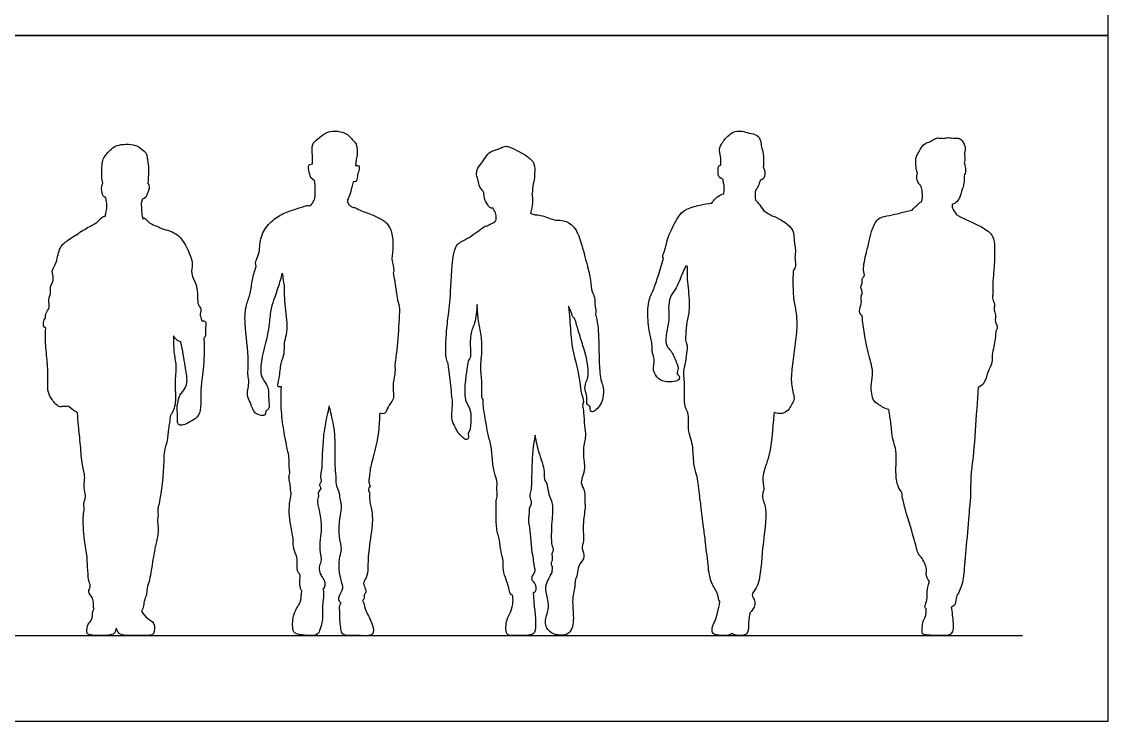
# Model space of a CAD drawing. Header units: millimetres. Extents: x 42.4 to 67, y 0.8 to 10.7.
# Drawn here: x 63.159 to 67.025, y 0.799 to 3.286 of the extents above; entities that cross this region are included whole.
import ezdxf

# ---------------------------------------------------------------- set-up
doc = ezdxf.new("R2010")
doc.units = ezdxf.units.MM
for name, color, linetype, true_color in [('AG-DIAGRAM', 7, 'Continuous', 0xfecc66), ('AG-OUTLINE', 7, 'Continuous', 0x8000ff), ('X-VPRT', 6, 'Continuous', 0xff00ff)]:
    doc.layers.add(name, color=color, linetype=linetype, true_color=true_color)

msp = doc.modelspace()

# ---------------------------------------------------------------- linework, layer by layer
at = {"layer": 'AG-DIAGRAM'}
msp.add_lwpolyline([(59.7099, 1.104), (66.7203, 1.104)], dxfattribs=at)
at = {"layer": 'AG-OUTLINE'}
for points, knots in [([(64.1933, 2.7815), (64.1929, 2.7914), (64.1937, 2.8102), (64.1891, 2.8524), (64.212, 2.869), (64.2386, 2.8937), (64.2735, 2.9), (64.3087, 2.8926), (64.3258, 2.8792), (64.3377, 2.8644), (64.3503, 2.8515), (64.3537, 2.8273), (64.3514, 2.8067), (64.3475, 2.7882), (64.3468, 2.7795), (64.3464, 2.7752)], [-3.721305, -3.721305, -3.721305, -3.721305, -3.408659, -3.052504, -2.760876, -2.419945, -2.081779, -1.742922, -1.479486, -1.233926, -0.993546, -0.71704, -0.451431, -0.205038, 0, 0, 0, 0]), ([(65.6464, 2.7761), (65.6458, 2.7834), (65.6475, 2.8098), (65.6396, 2.8269), (65.6465, 2.8532), (65.6745, 2.8844), (65.6959, 2.8974), (65.7224, 2.8988), (65.746, 2.8892), (65.7759, 2.8871), (65.7897, 2.8637), (65.7897, 2.8402), (65.7995, 2.8187), (65.798, 2.779), (65.7984, 2.7723), (65.7976, 2.7687)], [4.072799, 4.072799, 4.072799, 4.072799, 4.396872, 4.646553, 4.931186, 5.299343, 5.583993, 5.866103, 6.156526, 6.458911, 6.738307, 7.008699, 7.292341, 7.643429, 7.828726, 7.828726, 7.828726, 7.828726]), ([(66.3462, 2.7485), (66.3448, 2.7522), (66.342, 2.7596), (66.3405, 2.7834), (66.3396, 2.7997), (66.3456, 2.8146), (66.3559, 2.8325), (66.369, 2.8535), (66.3921, 2.8594), (66.4034, 2.8686), (66.4191, 2.8753), (66.438, 2.8697), (66.4532, 2.8768), (66.4794, 2.8701), (66.4967, 2.8752), (66.5145, 2.8517), (66.5176, 2.8278), (66.5113, 2.8174), (66.5159, 2.8009), (66.514, 2.79), (66.5129, 2.7845)], [0, 0, 0, 0, 0.197214, 0.474822, 0.707734, 0.930788, 1.192853, 1.474074, 1.745823, 1.964096, 2.193625, 2.439051, 2.670086, 2.961321, 3.191861, 3.485409, 3.762687, 3.952399, 4.180788, 4.416275, 4.416275, 4.416275, 4.416275]), ([(63.4471, 2.7123), (63.4453, 2.7202), (63.4424, 2.7361), (63.444, 2.7687), (63.4453, 2.7937), (63.4573, 2.8133), (63.4837, 2.8416), (63.5044, 2.8493), (63.5384, 2.8518), (63.5719, 2.8475), (63.592, 2.8265), (63.6045, 2.8189), (63.6074, 2.7848), (63.6115, 2.7557), (63.6081, 2.7267), (63.6077, 2.7115)], [0, 0, 0, 0, 0.297211, 0.642214, 0.939421, 1.227681, 1.59733, 1.880144, 2.228372, 2.579768, 2.89431, 3.11538, 3.451834, 3.800977, 4.153693, 4.153693, 4.153693, 4.153693]), ([(64.8034, 2.6791), (64.8001, 2.6832), (64.7952, 2.6908), (64.7848, 2.7049), (64.7823, 2.727), (64.7753, 2.7414), (64.78, 2.769), (64.8027, 2.7898), (64.8185, 2.8248), (64.8495, 2.8303), (64.8732, 2.8432), (64.8895, 2.8446), (64.9224, 2.8282), (64.9557, 2.8107), (64.9867, 2.7838), (64.9833, 2.7469), (64.9833, 2.725), (64.9753, 2.6965), (64.9759, 2.6759), (64.9742, 2.6761)], [0.581238, 0.581238, 0.581238, 0.581238, 0.800031, 1.038579, 1.307143, 1.537208, 1.826556, 2.14986, 2.495756, 2.811878, 3.106663, 3.331594, 3.673916, 4.039571, 4.395471, 4.731151, 5.004122, 5.333819, 5.57351, 5.57351, 5.57351, 5.57351]), ([(66.5129, 2.7845), (66.515, 2.7752), (66.5201, 2.7554), (66.5106, 2.7387), (66.5137, 2.7112), (66.5026, 2.6832), (66.4926, 2.6472), (66.476, 2.6385), (66.4696, 2.6369)], [3.091984, 3.091984, 3.091984, 3.091984, 3.365402, 3.617713, 3.907462, 4.227221, 4.587559, 4.789576, 4.789576, 4.789576, 4.789576]), ([(64.201, 2.7212), (64.1871, 2.7283), (64.1849, 2.7392), (64.1791, 2.7646), (64.1771, 2.7782), (64.1933, 2.7815)], [8.432443, 8.432443, 8.432443, 8.432443, 8.819823, 9.363437, 9.782165, 9.782165, 9.782165, 9.782165]), ([(64.3464, 2.7752), (64.36, 2.7773), (64.3612, 2.7654), (64.3544, 2.7468), (64.352, 2.7275), (64.3489, 2.7177), (64.3414, 2.7168), (64.3383, 2.7173), (64.3368, 2.7108), (64.3336, 2.698), (64.326, 2.6715), (64.3207, 2.6581), (64.3183, 2.6537)], [14.198716, 14.198716, 14.198716, 14.198716, 14.447974, 14.754566, 15.051331, 15.252642, 15.457337, 15.457337, 15.457337, 15.756771, 16.128637, 16.343262, 16.343262, 16.343262, 16.343262]), ([(65.6542, 2.7254), (65.6426, 2.7298), (65.636, 2.7399), (65.6369, 2.7643), (65.638, 2.7764), (65.6464, 2.7761)], [0, 0, 0, 0, 0.310305, 0.728875, 1.013936, 1.013936, 1.013936, 1.013936]), ([(65.7976, 2.7687), (65.8052, 2.7564), (65.8018, 2.7377), (65.7985, 2.7265), (65.7864, 2.7227)], [-0.8422868, -0.8422868, -0.8422868, -0.8422868, -0.3688719, 0, 0, 0, 0]), ([(66.3578, 2.7036), (66.3552, 2.7052), (66.3468, 2.7136), (66.3428, 2.7313), (66.3453, 2.7453), (66.3462, 2.7485)], [-1.0441907, -1.0441907, -1.0441907, -1.0441907, -0.9134363, -0.6090064, -0.5084915, -0.5084915, -0.5084915, -0.5084915]), ([(63.4582, 2.6599), (63.4485, 2.6643), (63.4444, 2.6781), (63.4408, 2.6986), (63.4471, 2.7123)], [0, 0, 0, 0, 0.4128615, 0.9475438, 0.9475438, 0.9475438, 0.9475438]), ([(63.6077, 2.7115), (63.614, 2.7053), (63.6124, 2.6917), (63.6042, 2.672), (63.6003, 2.6604), (63.5887, 2.6555)], [-1.033282, -1.033282, -1.033282, -1.033282, -0.709938, -0.316132, 0, 0, 0, 0]), ([(65.6581, 2.7054), (65.6565, 2.7098), (65.6551, 2.7193), (65.6545, 2.7233), (65.6542, 2.7254)], [2.1790124, 2.1790124, 2.1790124, 2.1790124, 2.3931554, 2.5353425, 2.5353425, 2.5353425, 2.5353425]), ([(65.7864, 2.7227), (65.7848, 2.7156), (65.7799, 2.7015), (65.7736, 2.6913), (65.7696, 2.6859)], [0, 0, 0, 0, 0.2664923, 0.5138152, 0.5138152, 0.5138152, 0.5138152]), ([(64.1816, 2.6315), (64.1862, 2.6341), (64.1949, 2.6408), (64.2028, 2.6594), (64.203, 2.6803), (64.2034, 2.694), (64.2032, 2.7009)], [0, 0, 0, 0, 0.227115, 0.479094, 0.741376, 1.001756, 1.001756, 1.001756, 1.001756]), ([(64.8448, 2.6071), (64.8414, 2.6127), (64.8382, 2.6184), (64.8352, 2.6244), (64.8316, 2.6238), (64.8222, 2.6235), (64.8148, 2.6402), (64.8028, 2.6584), (64.8034, 2.6791)], [2.531111, 2.531111, 2.531111, 2.531111, 2.769468, 2.769468, 2.769468, 3.026808, 3.347914, 3.771396, 3.771396, 3.771396, 3.771396]), ([(64.9742, 2.6761), (64.9758, 2.6654), (64.9779, 2.644), (64.9723, 2.6189), (64.9697, 2.6057)], [0, 0, 0, 0, 0.3272611, 0.6758666, 0.6758666, 0.6758666, 0.6758666]), ([(65.6146, 2.6417), (65.6168, 2.6454), (65.6255, 2.6584), (65.6406, 2.6697), (65.657, 2.675)], [1.9782948, 1.9782948, 1.9782948, 1.9782948, 2.1160914, 2.4626676, 2.4626676, 2.4626676, 2.4626676]), ([(65.657, 2.675), (65.657, 2.6757), (65.6581, 2.686), (65.6584, 2.696), (65.6581, 2.7054)], [-0.3255964, -0.3255964, -0.3255964, -0.3255964, -0.3035941, 0, 0, 0, 0]), ([(65.7696, 2.6859), (65.7691, 2.6822), (65.7681, 2.6742), (65.7681, 2.6614), (65.7695, 2.6519)], [-1.8518264, -1.8518264, -1.8518264, -1.8518264, -1.6590001, -1.3866081, -1.3866081, -1.3866081, -1.3866081]), ([(66.3602, 2.6464), (66.3621, 2.6518), (66.3651, 2.6629), (66.3631, 2.6869), (66.3599, 2.698), (66.3578, 2.7036)], [-0.7550857, -0.7550857, -0.7550857, -0.7550857, -0.5176076, -0.2406933, 0, 0, 0, 0]), ([(63.4545, 2.5925), (63.4559, 2.5963), (63.4587, 2.604), (63.4624, 2.6288), (63.462, 2.6412)], [0, 0, 0, 0, 0.2027492, 0.5567842, 0.5567842, 0.5567842, 0.5567842]), ([(63.5837, 2.6422), (63.5838, 2.6311), (63.5856, 2.6104), (63.586, 2.5989), (63.5895, 2.5867), (63.5909, 2.5849)], [0, 0, 0, 0, 0.3342897, 0.583421, 0.7340349, 0.7340349, 0.7340349, 0.7340349]), ([(63.9929, 2.416), (63.9892, 2.4256), (63.9935, 2.4418), (64.0065, 2.4682), (64.0059, 2.5247), (64.0392, 2.5725), (64.083, 2.6034), (64.1246, 2.6181), (64.1625, 2.6295), (64.1765, 2.634), (64.1816, 2.6315)], [1.062781, 1.062781, 1.062781, 1.062781, 1.327814, 1.652925, 2.092225, 2.542279, 2.974344, 3.373792, 3.751766, 3.989509, 3.989509, 3.989509, 3.989509]), ([(64.3183, 2.6537), (64.3179, 2.6494), (64.319, 2.6402), (64.3285, 2.6306), (64.3354, 2.6275), (64.339, 2.6265)], [0, 0, 0, 0, 0.2070964, 0.4120651, 0.6039781, 0.6039781, 0.6039781, 0.6039781]), ([(65.4426, 2.4457), (65.4374, 2.4511), (65.4474, 2.4683), (65.4555, 2.5209), (65.4936, 2.5941), (65.5174, 2.6203), (65.5722, 2.6356), (65.6, 2.6403), (65.6146, 2.6417)], [-2.398006, -2.398006, -2.398006, -2.398006, -2.149899, -1.705813, -1.172373, -0.823084, -0.39192, 0, 0, 0, 0]), ([(65.7695, 2.6519), (65.7742, 2.6474), (65.784, 2.6378), (65.7925, 2.624), (65.7995, 2.6136)], [0.0069324, 0.0069324, 0.0069324, 0.0069324, 0.25532, 0.5423928, 0.5423928, 0.5423928, 0.5423928]), ([(66.3277, 2.6165), (66.3357, 2.6254), (66.3487, 2.64), (66.3564, 2.6442), (66.3602, 2.6464)], [-0.5121287, -0.5121287, -0.5121287, -0.5121287, -0.207059, 0, 0, 0, 0]), ([(66.4696, 2.6369), (66.4695, 2.6352), (66.4696, 2.6306), (66.47, 2.6264), (66.4703, 2.6238)], [-0.2629088, -0.2629088, -0.2629088, -0.2629088, -0.161545, 0, 0, 0, 0]), ([(63.4272, 2.5728), (63.4273, 2.5729), (63.4363, 2.5849), (63.4494, 2.5975), (63.4532, 2.5955)], [-0.3427874, -0.3427874, -0.3427874, -0.3427874, -0.3379673, 0, 0, 0, 0]), ([(64.339, 2.6265), (64.3433, 2.6274), (64.3593, 2.6165), (64.4066, 2.5998), (64.4443, 2.5832), (64.4695, 2.5588), (64.482, 2.5131), (64.4774, 2.457), (64.4743, 2.4384), (64.4843, 2.4053), (64.4825, 2.3964), (64.4804, 2.3937)], [5.981144, 5.981144, 5.981144, 5.981144, 6.231824, 6.654338, 7.029939, 7.360724, 7.761381, 8.191325, 8.454253, 8.791898, 8.960861, 8.960861, 8.960861, 8.960861]), ([(64.8107, 2.5596), (64.8156, 2.5619), (64.8254, 2.5665), (64.8362, 2.5706), (64.8469, 2.5785), (64.8477, 2.5879), (64.847, 2.601), (64.8448, 2.6071)], [-1.057057, -1.057057, -1.057057, -1.057057, -0.825537, -0.625414, -0.427075, -0.254702, 0, 0, 0, 0]), ([(64.9697, 2.6057), (64.9765, 2.6027), (64.9826, 2.601), (64.9861, 2.6001), (64.9878, 2.5997)], [-0.3699458, -0.3699458, -0.3699458, -0.3699458, -0.1523639, 0, 0, 0, 0]), ([(64.9878, 2.5997), (64.9961, 2.5996), (65.0128, 2.5977), (65.0596, 2.5776), (65.0871, 2.583), (65.1294, 2.5585), (65.1498, 2.5009), (65.1703, 2.4224), (65.1838, 2.37), (65.1855, 2.3267), (65.1997, 2.3069), (65.1967, 2.2751), (65.2038, 2.2563), (65.2007, 2.2466)], [-5.669846, -5.669846, -5.669846, -5.669846, -5.401774, -4.972679, -4.653745, -4.26019, -3.787638, -3.238647, -2.786186, -2.400421, -2.113627, -1.774085, -1.477823, -1.477823, -1.477823, -1.477823]), ([(65.7995, 2.6136), (65.807, 2.6088), (65.8227, 2.5991), (65.8534, 2.5873), (65.8906, 2.5628), (65.9084, 2.5372), (65.9051, 2.5069), (65.915, 2.475), (65.9083, 2.4486), (65.9132, 2.4245), (65.9114, 2.4119), (65.9036, 2.401)], [-3.78411, -3.78411, -3.78411, -3.78411, -3.473712, -3.12689, -2.726553, -2.40201, -2.077624, -1.734009, -1.423082, -1.126225, -0.884265, -0.884265, -0.884265, -0.884265]), ([(66.1496, 2.241), (66.1395, 2.2464), (66.1393, 2.2661), (66.1498, 2.2895), (66.1425, 2.3129), (66.154, 2.3183), (66.1406, 2.3448), (66.1523, 2.3553), (66.146, 2.3735), (66.1611, 2.382), (66.1497, 2.4056), (66.1648, 2.4671), (66.1754, 2.5109), (66.1832, 2.5501), (66.2074, 2.5939), (66.2461, 2.5963), (66.2837, 2.6061), (66.3039, 2.6114), (66.32, 2.6149), (66.3277, 2.6165)], [2.532943, 2.532943, 2.532943, 2.532943, 2.80543, 3.117609, 3.386346, 3.558087, 3.850938, 4.069151, 4.30413, 4.511921, 4.784713, 5.25355, 5.658206, 6.031989, 6.428609, 6.786835, 7.153205, 7.425014, 7.713091, 7.713091, 7.713091, 7.713091]), ([(66.4703, 2.6238), (66.4748, 2.6167), (66.4803, 2.6087), (66.4858, 2.6009), (66.4865, 2.5999)], [0, 0, 0, 0, 0.2881814, 0.3286624, 0.3286624, 0.3286624, 0.3286624]), ([(66.4865, 2.5999), (66.4978, 2.5938), (66.5206, 2.5809), (66.5745, 2.5591), (66.62, 2.5268), (66.6198, 2.4829), (66.6219, 2.4318), (66.6127, 2.359), (66.6147, 2.3166), (66.6122, 2.3009), (66.6241, 2.2783), (66.6157, 2.2641), (66.6262, 2.2491), (66.6203, 2.2184), (66.6316, 2.2057), (66.6301, 2.1912), (66.6257, 2.1895)], [-5.465747, -5.465747, -5.465747, -5.465747, -5.106323, -4.662201, -4.245929, -3.884056, -3.46549, -2.963096, -2.593498, -2.367126, -2.089107, -1.873187, -1.639181, -1.327292, -1.086917, -0.872701, -0.872701, -0.872701, -0.872701]), ([(63.2433, 2.2335), (63.2432, 2.2389), (63.2427, 2.2507), (63.2607, 2.2697), (63.2515, 2.2986), (63.2637, 2.3205), (63.2585, 2.3485), (63.2717, 2.361), (63.2703, 2.3866), (63.2645, 2.4038), (63.2857, 2.4316), (63.29, 2.4868), (63.3272, 2.5122), (63.3701, 2.5411), (63.4105, 2.5647), (63.4218, 2.5702), (63.4272, 2.5728)], [0, 0, 0, 0, 0.233802, 0.514119, 0.817246, 1.104308, 1.398982, 1.633725, 1.916936, 2.154355, 2.482992, 2.904724, 3.281303, 3.707424, 4.099748, 4.344933, 4.344933, 4.344933, 4.344933]), ([(63.5924, 2.5888), (63.5953, 2.5902), (63.6046, 2.5811), (63.6124, 2.5717), (63.6139, 2.5699)], [-3.5088542, -3.5088542, -3.5088542, -3.5088542, -3.2397975, -3.1736994, -3.1736994, -3.1736994, -3.1736994]), ([(63.6139, 2.5699), (63.6308, 2.5634), (63.6634, 2.5469), (63.7235, 2.5345), (63.7586, 2.4562), (63.7683, 2.4238), (63.7582, 2.3887), (63.7868, 2.3466), (63.7834, 2.2903), (63.7879, 2.2782), (63.7995, 2.2649), (63.7897, 2.242), (63.7975, 2.2345), (63.7993, 2.2229)], [0, 0, 0, 0, 0.445543, 0.907732, 1.450178, 1.802501, 2.143316, 2.573132, 3.017369, 3.230206, 3.466263, 3.750569, 3.964201, 3.964201, 3.964201, 3.964201]), ([(64.6762, 2.0714), (64.6647, 2.0838), (64.6689, 2.185), (64.6774, 2.2449), (64.6875, 2.34), (64.6904, 2.4918), (64.7358, 2.5088), (64.7898, 2.546), (64.8075, 2.5616), (64.8107, 2.5596)], [-11.545452, -11.545452, -11.545452, -11.545452, -10.938183, -10.436166, -9.840828, -9.126878, -8.736057, -8.240507, -7.969078, -7.969078, -7.969078, -7.969078]), ([(65.5217, 2.4191), (65.518, 2.4103), (65.5103, 2.3939), (65.4855, 2.3315), (65.4638, 2.3101), (65.4591, 2.2665), (65.464, 2.2303), (65.4523, 2.1807), (65.4485, 2.1383), (65.4645, 2.1207), (65.4759, 2.1076), (65.4914, 2.0663), (65.4964, 2.055), (65.488, 2.0344), (65.4991, 2.0271), (65.4998, 2.0151), (65.4808, 2.0035), (65.4428, 2.0064), (65.4236, 2.0159), (65.4009, 2.0468), (65.413, 2.0852), (65.4025, 2.1093), (65.4013, 2.1251), (65.4024, 2.1464), (65.3896, 2.1908), (65.3869, 2.2254), (65.3852, 2.2922), (65.4081, 2.3334), (65.423, 2.3825), (65.4364, 2.4243), (65.4426, 2.4457)], [0, 0, 0, 0, 0.305594, 0.763951, 1.08358, 1.443876, 1.792831, 2.202174, 2.567445, 2.82616, 3.071288, 3.443471, 3.651638, 3.89744, 4.086623, 4.259538, 4.512056, 4.860016, 5.125398, 5.458236, 5.81151, 6.095797, 6.315954, 6.576461, 6.95687, 7.305769, 7.761798, 8.151741, 8.5569, 9.023099, 9.023099, 9.023099, 9.023099]), ([(64.084, 2.3895), (64.0823, 2.3819), (64.079, 2.367), (64.0584, 2.3044), (64.0449, 2.269), (64.0392, 2.2109), (64.032, 2.1619), (64.0106, 2.0885), (64.0063, 2.0313), (64.0241, 2.006), (64.0394, 1.98), (64.0352, 1.9514), (64.0411, 1.9207), (64.037, 1.9085), (64.0252, 1.9016), (64.0271, 1.8863), (64.0095, 1.886), (63.9886, 1.8924), (63.9776, 1.9152), (63.9719, 1.9351), (63.9565, 1.9588), (63.9711, 2.0074), (63.9608, 2.0289), (63.9694, 2.0829), (63.95, 2.2118), (63.9549, 2.2774), (63.9743, 2.3207), (63.9775, 2.3697), (63.9875, 2.4006), (63.9929, 2.416)], [-9.391294, -9.391294, -9.391294, -9.391294, -9.114557, -8.658786, -8.29119, -7.86654, -7.455159, -6.95124, -6.525064, -6.215985, -5.911644, -5.602534, -5.285989, -5.089771, -4.890461, -4.695899, -4.483613, -4.217778, -3.938675, -3.67822, -3.38144, -2.98807, -2.720567, -2.309272, -1.648391, -1.180929, -0.797977, -0.400374, 0, 0, 0, 0]), ([(65.5283, 2.1341), (65.5207, 2.1476), (65.5231, 2.1765), (65.5254, 2.2185), (65.5387, 2.2654), (65.531, 2.3382), (65.526, 2.3954), (65.5279, 2.4157)], [5.232209, 5.232209, 5.232209, 5.232209, 5.586301, 5.971283, 6.374763, 6.889251, 7.380326, 7.380326, 7.380326, 7.380326]), ([(65.9036, 2.401), (65.9033, 2.3911), (65.903, 2.3717), (65.9031, 2.2992), (65.9154, 2.2566), (65.9182, 2.1975), (65.9092, 2.1245), (65.8989, 2.0513), (65.8944, 1.9941), (65.9124, 1.9419), (65.8966, 1.9258), (65.888, 1.9034), (65.8646, 1.8912), (65.8448, 1.8939), (65.8361, 1.8975)], [-4.539929, -4.539929, -4.539929, -4.539929, -4.229079, -3.752001, -3.364309, -2.935441, -2.441517, -1.950519, -1.510963, -1.108738, -0.857355, -0.585556, -0.304197, 0, 0, 0, 0]), ([(64.0826, 1.9888), (64.0771, 1.9879), (64.0651, 1.9856), (64.0778, 2.0229), (64.0791, 2.0721), (64.0952, 2.1058), (64.0913, 2.1437), (64.1021, 2.1754), (64.1059, 2.2171), (64.0914, 2.3026), (64.0963, 2.3446), (64.0889, 2.3717), (64.0877, 2.3896)], [-4.59328, -4.59328, -4.59328, -4.59328, -4.39277, -4.073317, -3.652872, -3.302603, -2.953716, -2.626629, -2.249358, -1.711761, -1.330356, -0.965357, -0.965357, -0.965357, -0.965357]), ([(64.4804, 2.3937), (64.4823, 2.3843), (64.4866, 2.3664), (64.4925, 2.3052), (64.5039, 2.2733), (64.5011, 2.2266), (64.4958, 2.121), (64.485, 2.0684), (64.4889, 2.0421), (64.4788, 2.0025), (64.4808, 1.9669), (64.4835, 1.9417), (64.4595, 1.918), (64.4555, 1.8903), (64.4386, 1.8924), (64.4325, 1.8941)], [-4.604825, -4.604825, -4.604825, -4.604825, -4.298528, -3.855113, -3.523697, -3.137102, -2.540477, -2.122284, -1.836534, -1.474244, -1.129517, -0.852534, -0.527622, -0.248463, 0, 0, 0, 0]), ([(64.779, 2.281), (64.778, 2.2591), (64.7728, 2.2142), (64.7523, 2.1761), (64.756, 2.1134), (64.7564, 2.0903), (64.747, 2.0806)], [-13.909584, -13.909584, -13.909584, -13.909584, -13.405978, -12.993456, -12.50355, -12.185488, -12.185488, -12.185488, -12.185488]), ([(64.8003, 1.9437), (64.7958, 1.9499), (64.7954, 1.9654), (64.7972, 2.006), (64.7901, 2.0558), (64.795, 2.0969), (64.7969, 2.1238), (64.7947, 2.18), (64.7808, 2.2266), (64.7812, 2.2635), (64.779, 2.281)], [5.8017, 5.8017, 5.8017, 5.8017, 6.054667, 6.422755, 6.838874, 7.202705, 7.502547, 7.926709, 8.345899, 8.724225, 8.724225, 8.724225, 8.724225]), ([(65.1269, 2.2306), (65.1202, 2.2328), (65.1167, 2.2504), (65.1081, 2.266), (65.1044, 2.275)], [-0.6152523, -0.6152523, -0.6152523, -0.6152523, -0.3415598, 0, 0, 0, 0]), ([(65.1044, 2.275), (65.1059, 2.2591), (65.1116, 2.2069), (65.1106, 2.1452), (65.1458, 2.0187), (65.1455, 1.9768), (65.1596, 1.9389), (65.1563, 1.9264), (65.1539, 1.9231)], [1.175934, 1.175934, 1.175934, 1.175934, 1.413683, 1.957541, 2.600881, 2.986548, 3.349722, 3.512064, 3.512064, 3.512064, 3.512064]), ([(65.2007, 2.2466), (65.2038, 2.2333), (65.2106, 2.2062), (65.2128, 2.1137), (65.2144, 2.0414), (65.2204, 2.0073), (65.2305, 1.9858), (65.2282, 1.9492), (65.2191, 1.9249), (65.2054, 1.9085), (65.1891, 1.8965), (65.1805, 1.9021), (65.1836, 1.9195), (65.1695, 1.9242), (65.1688, 1.9352), (65.1706, 1.9603), (65.1594, 1.9839), (65.1682, 2.0098), (65.1774, 2.0286), (65.1714, 2.086), (65.156, 2.1339), (65.1398, 2.1861), (65.1309, 2.2167), (65.1269, 2.2306)], [0, 0, 0, 0, 0.368042, 0.923022, 1.421834, 1.748453, 2.024341, 2.367445, 2.664482, 2.924804, 3.128907, 3.296219, 3.458644, 3.66081, 3.840078, 4.126135, 4.41978, 4.706815, 4.969394, 5.395293, 5.815843, 6.249097, 6.598304, 6.598304, 6.598304, 6.598304]), ([(63.2444, 2.1966), (63.2356, 2.1999), (63.2342, 2.2168), (63.2393, 2.2293), (63.2433, 2.2335)], [1.2621287, 1.2621287, 1.2621287, 1.2621287, 1.5588091, 1.8014286, 1.8014286, 1.8014286, 1.8014286]), ([(63.7993, 2.2229), (63.8045, 2.2237), (63.8153, 2.2222), (63.8134, 2.2039), (63.8111, 2.1841), (63.8138, 2.1659), (63.8069, 2.1611)], [-2.372036, -2.372036, -2.372036, -2.372036, -2.142017, -1.898426, -1.595963, -1.313788, -1.313788, -1.313788, -1.313788]), ([(66.2445, 1.9078), (66.2354, 1.908), (66.2219, 1.9165), (66.2051, 1.9275), (66.1855, 1.9407), (66.1827, 1.9733), (66.1799, 1.9909), (66.1885, 2.0329), (66.1831, 2.0681), (66.1624, 2.1415), (66.1527, 2.2058), (66.1505, 2.2296), (66.1496, 2.241)], [4.110159, 4.110159, 4.110159, 4.110159, 4.386361, 4.646061, 4.916557, 5.231586, 5.482824, 5.844924, 6.19419, 6.696958, 7.164133, 7.500187, 7.500187, 7.500187, 7.500187]), ([(63.3261, 1.9191), (63.3153, 1.9167), (63.3065, 1.9201), (63.289, 1.9128), (63.2611, 1.9492), (63.2488, 1.9759), (63.2534, 2.0315), (63.2482, 2.0905), (63.2414, 2.1589), (63.2434, 2.1841), (63.2444, 2.1966)], [-2.935536, -2.935536, -2.935536, -2.935536, -2.716091, -2.482161, -2.100019, -1.767287, -1.333498, -0.858089, -0.366497, 0, 0, 0, 0]), ([(63.699, 2.1699), (63.6992, 2.1493), (63.6978, 2.1091), (63.7111, 2.0639), (63.7013, 2.0006), (63.7099, 1.9359), (63.6973, 1.8968), (63.6878, 1.888)], [-6.60819, -6.60819, -6.60819, -6.60819, -6.214525, -5.802225, -5.340702, -4.856628, -4.457225, -4.457225, -4.457225, -4.457225]), ([(63.7249, 2.1483), (63.7198, 2.1489), (63.7102, 2.1542), (63.7018, 2.164), (63.699, 2.1699)], [-0.4707619, -0.4707619, -0.4707619, -0.4707619, -0.2565236, 0, 0, 0, 0]), ([(66.6257, 2.1895), (66.6239, 2.1704), (66.6197, 2.1329), (66.6097, 2.1027), (66.6154, 2.0732), (66.5938, 2.0406), (66.587, 2.0002), (66.57, 1.9903), (66.5622, 1.9863)], [-2.059791, -2.059791, -2.059791, -2.059791, -1.625151, -1.304971, -1.006692, -0.652024, -0.292598, 0, 0, 0, 0]), ([(65.6428, 1.2252), (65.6374, 1.2305), (65.6396, 1.2517), (65.6082, 1.2914), (65.6, 1.3624), (65.5923, 1.437), (65.5835, 1.4971), (65.575, 1.5753), (65.5699, 1.6061), (65.5672, 1.6464), (65.5604, 1.6752), (65.5485, 1.7121), (65.5486, 1.787), (65.5263, 1.8351), (65.536, 1.891), (65.5139, 1.9177), (65.52, 1.9926), (65.5121, 2.0412), (65.5216, 2.073), (65.5238, 2.0981), (65.527, 2.1221), (65.5283, 2.1341)], [0.483988, 0.483988, 0.483988, 0.483988, 0.744144, 1.022481, 1.478145, 2.062041, 2.458381, 2.925977, 3.248254, 3.593906, 3.900399, 4.244082, 4.631302, 5.040188, 5.442011, 5.759386, 6.234734, 6.63445, 6.944356, 7.224972, 7.561529, 7.561529, 7.561529, 7.561529]), ([(64.747, 2.0806), (64.7365, 2.02), (64.7346, 1.9715), (64.7354, 1.9397), (64.7482, 1.9226), (64.7587, 1.8936), (64.7555, 1.8486), (64.7539, 1.8339), (64.7457, 1.822), (64.7504, 1.8066), (64.7445, 1.8022), (64.7396, 1.7992), (64.7262, 1.8098), (64.7102, 1.8241), (64.7004, 1.8483), (64.6877, 1.8686), (64.6904, 1.9039), (64.6923, 1.94), (64.6887, 1.9541), (64.6874, 1.9891), (64.6807, 2.0295), (64.6762, 2.0714)], [0, 0, 0, 0, 0.103495, 0.206991, 0.310486, 0.413981, 0.517476, 0.620972, 0.724467, 0.827962, 0.931457, 1.034953, 1.138448, 1.241943, 1.345439, 1.448934, 1.552429, 1.655924, 1.75942, 1.862915, 1.957241, 1.957241, 1.957241, 1.957241]), ([(64.1552, 1.2614), (64.1477, 1.2765), (64.1493, 1.2903), (64.1478, 1.3025), (64.1516, 1.3231), (64.1377, 1.3293), (64.1392, 1.3577), (64.1403, 1.3823), (64.1229, 1.4139), (64.1273, 1.4431), (64.115, 1.4962), (64.1092, 1.5393), (64.112, 1.5825), (64.1188, 1.6113), (64.1147, 1.6215), (64.1149, 1.6323), (64.1135, 1.6474), (64.1102, 1.657), (64.1089, 1.6726), (64.1131, 1.6813), (64.1116, 1.6927), (64.1094, 1.7177), (64.1105, 1.7362), (64.1032, 1.77), (64.0898, 1.8353), (64.0807, 1.9112), (64.0811, 1.9631), (64.0826, 1.9888)], [-7.487401, -7.487401, -7.487401, -7.487401, -7.230686, -7.015152, -6.765589, -6.562172, -6.26612, -5.966714, -5.628773, -5.311726, -4.883736, -4.488821, -4.100933, -3.790108, -3.605633, -3.414207, -3.18867, -2.996836, -2.770108, -2.593116, -2.397777, -2.106165, -1.853537, -1.518392, -1.038059, -0.518748, -0.008577, -0.008577, -0.008577, -0.008577]), ([(66.5622, 1.9863), (66.5619, 1.9813), (66.5603, 1.9577), (66.5556, 1.8876), (66.5453, 1.7396), (66.5356, 1.6826), (66.5354, 1.6146), (66.5337, 1.5791), (66.5308, 1.559), (66.5224, 1.4499), (66.5129, 1.3466), (66.5073, 1.2788), (66.48, 1.2379), (66.4828, 1.212), (66.4708, 1.2064), (66.4659, 1.2047)], [-5.415699, -5.415699, -5.415699, -5.415699, -5.263264, -4.746106, -4.047156, -3.597176, -3.131746, -2.800874, -2.549796, -1.960903, -1.354182, -0.887262, -0.496755, -0.22672, 0, 0, 0, 0]), ([(64.9054, 1.2471), (64.9005, 1.2485), (64.8942, 1.2551), (64.8914, 1.2797), (64.8797, 1.3088), (64.869, 1.348), (64.8746, 1.3651), (64.8626, 1.4046), (64.8602, 1.4421), (64.8465, 1.4843), (64.8475, 1.5389), (64.8458, 1.5895), (64.8529, 1.5996), (64.8472, 1.6277), (64.8532, 1.6535), (64.8391, 1.6793), (64.8331, 1.7309), (64.8301, 1.7814), (64.8144, 1.8246), (64.8127, 1.8595), (64.8023, 1.9), (64.8003, 1.9437)], [13.725905, 13.725905, 13.725905, 13.725905, 13.814754, 13.922254, 14.029754, 14.137254, 14.244754, 14.352254, 14.459754, 14.567254, 14.674754, 14.782254, 14.889754, 14.997254, 15.104754, 15.212254, 15.319754, 15.427254, 15.534754, 15.642253, 15.749753, 15.749753, 15.749753, 15.749753]), ([(63.4163, 1.2005), (63.4125, 1.2027), (63.4145, 1.2191), (63.413, 1.2372), (63.3912, 1.2601), (63.4068, 1.278), (63.3934, 1.2961), (63.3938, 1.3878), (63.3806, 1.4377), (63.3746, 1.5316), (63.3832, 1.5511), (63.3775, 1.5765), (63.3849, 1.5855), (63.3864, 1.6088), (63.3773, 1.6368), (63.3863, 1.6676), (63.3718, 1.7126), (63.3688, 1.78), (63.3598, 1.8496), (63.3583, 1.8804), (63.3576, 1.8956)], [-6.228966, -6.228966, -6.228966, -6.228966, -5.991391, -5.730912, -5.42979, -5.189304, -4.936279, -4.396802, -3.938161, -3.394241, -3.121, -2.845663, -2.654656, -2.384263, -2.070422, -1.752261, -1.361288, -0.877955, -0.391754, 0, 0, 0, 0]), ([(64.2954, 1.2187), (64.2849, 1.2273), (64.2865, 1.2453), (64.3058, 1.2718), (64.2947, 1.2971), (64.2866, 1.3394), (64.289, 1.3853), (64.2999, 1.4101), (64.2872, 1.4547), (64.2876, 1.508), (64.3007, 1.5668), (64.2902, 1.5911), (64.291, 1.6082), (64.2809, 1.6315), (64.2777, 1.6427), (64.2781, 1.6682), (64.275, 1.6892), (64.2729, 1.7498), (64.2757, 1.8277), (64.2575, 1.9011), (64.2542, 1.9142), (64.2526, 1.9203), (64.2499, 1.9074), (64.2447, 1.8837), (64.2346, 1.8369), (64.2293, 1.7783), (64.2265, 1.7191), (64.2268, 1.7), (64.2248, 1.6889), (64.2193, 1.6659), (64.2278, 1.6501), (64.2135, 1.6422), (64.2281, 1.6259), (64.2104, 1.6142), (64.2172, 1.6012), (64.208, 1.5844), (64.2174, 1.5484), (64.2266, 1.4951), (64.2215, 1.457), (64.2161, 1.4116), (64.2285, 1.3658), (64.2125, 1.3489), (64.2215, 1.3211), (64.2296, 1.3093), (64.2369, 1.2978), (64.2397, 1.2761), (64.2297, 1.268)], [-21.659166, -21.659166, -21.659166, -21.659166, -21.397837, -21.071172, -20.780244, -20.393088, -20.000204, -19.703974, -19.321387, -18.882721, -18.43422, -18.147733, -17.908006, -17.621427, -17.415597, -17.132079, -16.859895, -16.416868, -15.878632, -15.382986, -15.128882, -15.128882, -15.128882, -14.783776, -14.387742, -13.932095, -13.487977, -13.245908, -13.054269, -12.775062, -12.548987, -12.358692, -12.132393, -11.902425, -11.705446, -11.469032, -11.120102, -10.692593, -10.333501, -9.939427, -9.556787, -9.288297, -8.995854, -8.760175, -8.54093, -8.248384, -8.248384, -8.248384, -8.248384]), ([(65.1539, 1.9231), (65.1557, 1.9139), (65.1594, 1.8956), (65.1595, 1.8492), (65.1685, 1.8131), (65.1527, 1.7671), (65.1628, 1.7099), (65.1591, 1.6772), (65.144, 1.647), (65.1627, 1.6201), (65.163, 1.5963), (65.1624, 1.5727), (65.1647, 1.558), (65.1529, 1.4911), (65.1616, 1.4413), (65.1485, 1.4139), (65.1669, 1.382), (65.1406, 1.3579), (65.1356, 1.3304), (65.1343, 1.3095), (65.1288, 1.3039)], [0, 0, 0, 0, 0.294554, 0.668144, 1.005194, 1.386799, 1.807237, 2.126755, 2.432612, 2.7358, 3.008272, 3.271444, 3.482341, 3.838726, 4.234336, 4.529768, 4.834736, 5.14592, 5.444109, 5.729806, 5.729806, 5.729806, 5.729806]), ([(65.8361, 1.8975), (65.8352, 1.8883), (65.8304, 1.8342), (65.8219, 1.7353), (65.789, 1.6705), (65.8037, 1.6266), (65.7883, 1.5953), (65.8164, 1.5548), (65.7932, 1.4174), (65.7918, 1.3581), (65.781, 1.2888), (65.7713, 1.2706), (65.7531, 1.2485), (65.766, 1.2325), (65.7693, 1.2139), (65.7613, 1.197), (65.754, 1.1886), (65.7498, 1.1851)], [-5.422749, -5.422749, -5.422749, -5.422749, -5.282395, -4.615874, -4.141391, -3.775719, -3.468105, -3.090505, -2.429733, -1.957263, -1.500593, -1.233969, -0.954743, -0.715995, -0.472913, -0.231637, 0, 0, 0, 0]), ([(66.3886, 1.296), (66.3828, 1.3037), (66.3741, 1.3235), (66.3832, 1.3397), (66.3613, 1.384), (66.3477, 1.3914), (66.3344, 1.45), (66.3003, 1.5594), (66.2913, 1.5976), (66.2923, 1.6126), (66.2775, 1.6289), (66.2685, 1.6645), (66.2704, 1.7251), (66.2701, 1.7702), (66.2577, 1.7986), (66.255, 1.8369), (66.2476, 1.8862), (66.2456, 1.9006), (66.2445, 1.9078)], [0, 0, 0, 0, 0.307625, 0.550497, 0.934209, 1.153502, 1.582239, 2.213166, 2.563787, 2.767471, 3.020141, 3.364642, 3.816476, 4.200514, 4.509602, 4.868457, 5.270793, 5.537736, 5.537736, 5.537736, 5.537736]), ([(63.6878, 1.888), (63.6855, 1.8673), (63.6794, 1.8345), (63.6776, 1.7984), (63.6639, 1.7548), (63.6644, 1.7366), (63.6626, 1.6777), (63.6516, 1.5924), (63.6459, 1.5655), (63.6409, 1.5513), (63.6455, 1.5304), (63.6394, 1.5141), (63.6444, 1.4999), (63.6441, 1.4639), (63.6355, 1.4274), (63.6281, 1.3932), (63.6143, 1.2997), (63.6029, 1.2698), (63.6041, 1.2494), (63.5935, 1.2285), (63.5931, 1.2126), (63.5884, 1.1964), (63.5848, 1.1912)], [-2.390099, -2.390099, -2.390099, -2.390099, -2.297177, -2.187788, -2.078398, -1.969009, -1.859619, -1.75023, -1.640841, -1.531451, -1.422062, -1.312673, -1.203283, -1.093894, -0.984504, -0.875115, -0.765726, -0.656336, -0.546947, -0.437558, -0.328168, -0.239765, -0.239765, -0.239765, -0.239765]), ([(64.4325, 1.8941), (64.4315, 1.8742), (64.4297, 1.8219), (64.4131, 1.7504), (64.3964, 1.6937), (64.3968, 1.6654), (64.3908, 1.6504), (64.401, 1.6343), (64.3931, 1.6296), (64.3918, 1.6182), (64.3986, 1.6109), (64.3935, 1.5896), (64.4057, 1.5502), (64.4084, 1.4963), (64.3908, 1.4027), (64.3913, 1.3482), (64.3874, 1.3095), (64.3706, 1.2902), (64.3827, 1.2723), (64.3838, 1.255), (64.374, 1.2465), (64.3798, 1.2356), (64.3712, 1.228)], [-6.299993, -6.299993, -6.299993, -6.299993, -5.888814, -5.352099, -4.902632, -4.599116, -4.369465, -4.136995, -3.980835, -3.794915, -3.620406, -3.3609, -2.99, -2.550921, -1.976428, -1.533691, -1.176182, -0.902184, -0.645958, -0.410335, -0.21414, 0, 0, 0, 0]), ([(65.0468, 1.3279), (65.045, 1.3335), (65.051, 1.3442), (65.0399, 1.3589), (65.0511, 1.3764), (65.0432, 1.396), (65.0541, 1.4076), (65.0421, 1.4267), (65.0452, 1.503), (65.0526, 1.5756), (65.0324, 1.604), (65.0327, 1.639), (65.0166, 1.6609), (65.0227, 1.6888), (64.9983, 1.7553), (64.9904, 1.7898), (64.9855, 1.8163), (64.9775, 1.7828), (64.9738, 1.6964), (64.9721, 1.6421), (64.9718, 1.6183), (64.9644, 1.6019), (64.9711, 1.5831), (64.9735, 1.5731), (64.9641, 1.5584), (64.9647, 1.543), (64.9627, 1.5262), (64.9607, 1.5155), (64.9691, 1.4642), (64.9724, 1.4073), (64.9791, 1.3748), (64.9805, 1.3507), (64.9862, 1.3386), (64.9822, 1.3249), (64.9724, 1.3132), (64.9731, 1.2985), (64.9855, 1.2907), (64.9889, 1.2723), (64.9882, 1.2594), (64.9791, 1.2546)], [6.80586, 6.80586, 6.80586, 6.80586, 7.017661, 7.24018, 7.481501, 7.725981, 7.92235, 8.166376, 8.656144, 9.043596, 9.361657, 9.686222, 9.965775, 10.25186, 10.717888, 11.140103, 11.140103, 11.140103, 11.248623, 11.357142, 11.465661, 11.574181, 11.6827, 11.79122, 11.899739, 12.008258, 12.116778, 12.225297, 12.333817, 12.442336, 12.550856, 12.659375, 12.767894, 12.876414, 12.984933, 13.093453, 13.201972, 13.310491, 13.419011, 13.419011, 13.419011, 13.419011]), ([(65.1288, 1.3039), (65.1278, 1.293), (65.1262, 1.2705), (65.1157, 1.2299), (65.1248, 1.168), (65.1149, 1.1001), (65.0379, 1.105), (65.0153, 1.1522), (65.0358, 1.1971), (65.0314, 1.2298), (65.0192, 1.2768), (65.0326, 1.3032), (65.0414, 1.3203), (65.0468, 1.3279)], [0, 0, 0, 0, 0.318049, 0.673083, 1.119237, 1.536741, 1.984, 2.356211, 2.730941, 3.052638, 3.430605, 3.728219, 4.025772, 4.025772, 4.025772, 4.025772]), ([(66.3776, 1.1989), (66.373, 1.2022), (66.3712, 1.2092), (66.3828, 1.2322), (66.3793, 1.2607), (66.3844, 1.2808), (66.3886, 1.296)], [-6.456803, -6.456803, -6.456803, -6.456803, -6.262878, -5.968953, -5.635046, -5.302592, -5.302592, -5.302592, -5.302592]), ([(64.1868, 1.1044), (64.1695, 1.1043), (64.1266, 1.1067), (64.1213, 1.1352), (64.1246, 1.1906), (64.1552, 1.2211), (64.1531, 1.2525), (64.1552, 1.2614)], [0, 0, 0, 0, 0.42684, 0.701493, 1.108538, 1.490781, 1.79254, 1.79254, 1.79254, 1.79254]), ([(64.2297, 1.268), (64.2317, 1.265), (64.235, 1.253), (64.2281, 1.2213), (64.2286, 1.181), (64.2298, 1.1564), (64.2209, 1.1277), (64.2131, 1.1061), (64.1985, 1.1045), (64.1868, 1.1044)], [2.75819, 2.75819, 2.75819, 2.75819, 2.913002, 3.251019, 3.613318, 3.895268, 4.196813, 4.450949, 4.737182, 4.737182, 4.737182, 4.737182]), ([(64.9791, 1.2546), (64.9797, 1.2425), (64.9808, 1.2177), (64.9878, 1.1695), (64.9872, 1.1238), (64.981, 1.1095), (64.9603, 1.1032), (64.9063, 1.104), (64.8787, 1.1052), (64.8826, 1.1639), (64.9002, 1.1868), (64.9083, 1.2244), (64.9067, 1.2395), (64.9054, 1.2471)], [0, 0, 0, 0, 0.347676, 0.758184, 1.143891, 1.352176, 1.610736, 2.04021, 2.307068, 2.70938, 3.035072, 3.380058, 3.655706, 3.655706, 3.655706, 3.655706]), ([(63.4947, 1.1308), (63.4941, 1.1229), (63.4907, 1.109), (63.4634, 1.1036), (63.4295, 1.1041), (63.3972, 1.1054), (63.3884, 1.1149), (63.3926, 1.1473), (63.4109, 1.1574), (63.4102, 1.1909), (63.4146, 1.1971), (63.4163, 1.2005)], [-2.476472, -2.476472, -2.476472, -2.476472, -2.231892, -1.950634, -1.595052, -1.27468, -1.083573, -0.772302, -0.512135, -0.195147, 0, 0, 0, 0]), ([(64.3712, 1.228), (64.3761, 1.2205), (64.3797, 1.1977), (64.3929, 1.1741), (64.4078, 1.1425), (64.4157, 1.0991), (64.3556, 1.106), (64.3172, 1.1019), (64.2983, 1.1085), (64.2941, 1.1277), (64.2909, 1.1523), (64.2906, 1.1904), (64.2892, 1.2093), (64.2918, 1.2144)], [-3.445885, -3.445885, -3.445885, -3.445885, -3.134389, -2.832684, -2.484801, -2.165862, -1.764539, -1.393449, -1.161539, -0.924122, -0.633797, -0.273678, 0, 0, 0, 0]), ([(65.685, 1.1112), (65.6798, 1.1039), (65.6658, 1.1044), (65.6628, 1.1041), (65.6534, 1.1039), (65.6282, 1.1052), (65.6158, 1.1123), (65.6136, 1.1333), (65.6274, 1.1568), (65.635, 1.1846), (65.6409, 1.2115), (65.6428, 1.2252)], [-0.428571, -0.428571, -0.428571, -0.428571, -0.094776, -0.094776, -0.094776, 0.201996, 0.472571, 0.716176, 1.020256, 1.339122, 1.717352, 1.717352, 1.717352, 1.717352]), ([(66.4659, 1.2047), (66.4691, 1.1972), (66.4693, 1.177), (66.474, 1.1465), (66.4741, 1.1228), (66.4644, 1.104), (66.427, 1.104), (66.3725, 1.1046), (66.3613, 1.1115), (66.3632, 1.1335), (66.3645, 1.155), (66.3784, 1.1749), (66.3763, 1.1898), (66.3776, 1.1989)], [-3.194705, -3.194705, -3.194705, -3.194705, -2.904479, -2.581403, -2.30026, -2.033041, -1.702078, -1.280819, -1.080225, -0.819593, -0.550913, -0.280642, 0, 0, 0, 0]), ([(63.5848, 1.1912), (63.5888, 1.1828), (63.6045, 1.1624), (63.6338, 1.1515), (63.6308, 1.106), (63.6075, 1.104), (63.5323, 1.1036), (63.5056, 1.1068), (63.4968, 1.1235), (63.4947, 1.1308)], [-2.273975, -2.273975, -2.273975, -2.273975, -1.92698, -1.644936, -1.31971, -1.07006, -0.584661, -0.285767, -0.052598, -0.052598, -0.052598, -0.052598]), ([(65.749, 1.1775), (65.7475, 1.1662), (65.7428, 1.142), (65.7453, 1.1146), (65.7273, 1.1035), (65.7037, 1.1034), (65.6894, 1.109), (65.685, 1.1112)], [-3.540427, -3.540427, -3.540427, -3.540427, -3.189355, -2.84652, -2.827342, -2.543526, -2.388861, -2.388861, -2.388861, -2.388861])]:
    msp.add_open_spline(points, degree=3, knots=knots, dxfattribs=at)
for points in [[(64.2032, 2.7009), (64.202, 2.7074), (64.2011, 2.7148), (64.201, 2.7212)], [(63.462, 2.6412), (63.46, 2.6473), (63.4588, 2.6535), (63.4582, 2.6599)], [(63.5887, 2.6555), (63.5873, 2.6509), (63.5857, 2.6465), (63.5837, 2.6422)], [(63.4532, 2.5955), (63.454, 2.5951), (63.4544, 2.594), (63.4545, 2.5925)], [(63.5909, 2.5849), (63.591, 2.587), (63.5915, 2.5883), (63.5924, 2.5888)], [(65.5279, 2.4157), (65.5257, 2.417), (65.5238, 2.4181), (65.5217, 2.4191)], [(64.0877, 2.3896), (64.0864, 2.3896), (64.0852, 2.3895), (64.084, 2.3895)], [(63.8069, 2.1611), (63.8102, 2.1012), (63.8015, 2.0324), (63.795, 1.9767), (63.7971, 1.9425), (63.7942, 1.889), (63.7707, 1.8698), (63.7438, 1.8564), (63.7237, 1.8486), (63.7111, 1.8592), (63.7141, 1.8701), (63.7128, 1.8837), (63.713, 1.8956), (63.7104, 1.9158), (63.7189, 1.9572), (63.7269, 1.9661), (63.7412, 1.983), (63.7495, 2.0077), (63.7416, 2.0565), (63.731, 2.117), (63.7249, 2.1483)], [(63.3275, 1.9176), (63.3271, 1.9181), (63.3266, 1.9186), (63.3261, 1.9191)], [(63.3576, 1.8956), (63.3465, 1.9016), (63.3367, 1.9092), (63.3275, 1.9176)], [(64.2918, 1.2144), (64.2927, 1.2161), (64.294, 1.2174), (64.2954, 1.2187)], [(65.7498, 1.1851), (65.7497, 1.1826), (65.7494, 1.1801), (65.749, 1.1775)]]:
    msp.add_open_spline(points, degree=3, dxfattribs=at)
at = {"layer": 'X-VPRT'}
for points in [[(59.4051, 5.676), (59.4051, 3.2376), (67.0251, 3.2376), (67.0251, 5.676)], [(59.4051, 3.2376), (59.4051, 0.7992), (67.0251, 0.7992), (67.0251, 3.2376)]]:
    msp.add_lwpolyline(points, close=True, dxfattribs=at)

doc.saveas('drawing.dxf')
